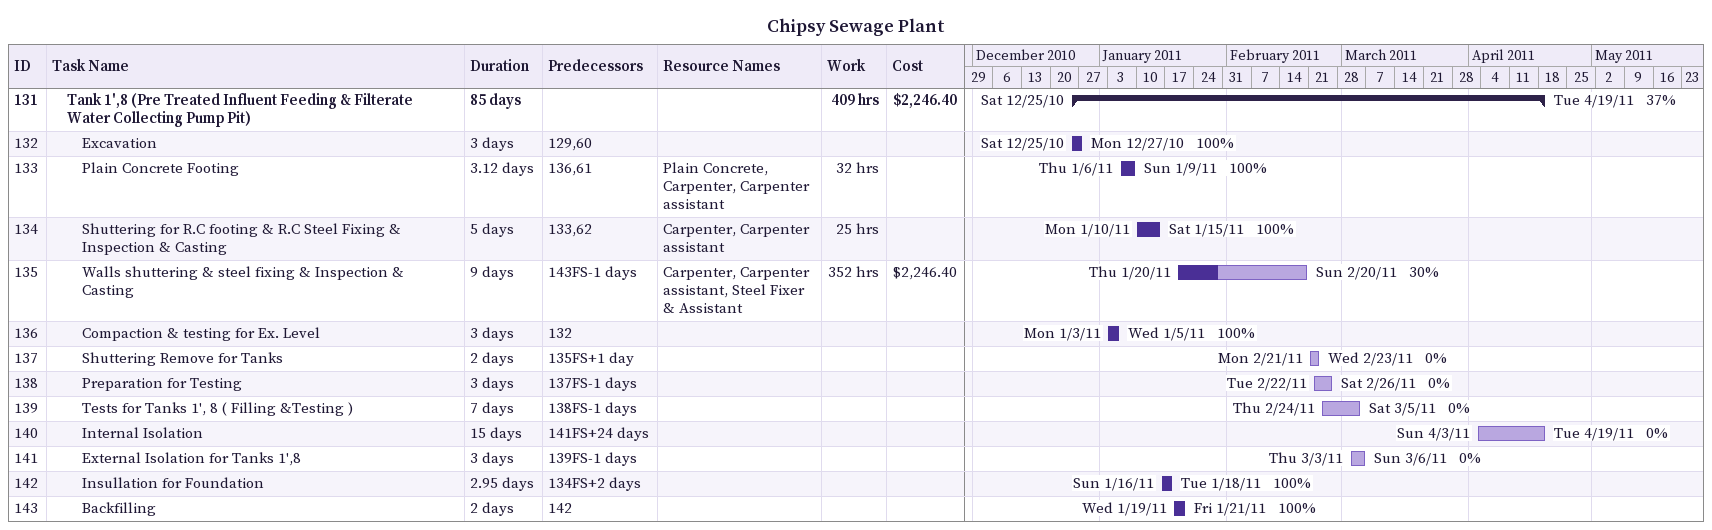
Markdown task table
Chipsy Sewage Plant

| ID | Level | Task | Duration | Start | Finish | Predecessors | Resources | % complete | Work (h) | Cost ($) |
|---|---|---|---|---|---|---|---|---|---|---|
| 131 | 2 | **Tank 1',8 (Pre Treated Influent Feeding & Filterate Water Collecting Pump Pit)** | 85d | 2010-12-25 | 2011-04-19 |  |  | 37 | 409 | 2246.40 |
| 132 | 3 | Excavation | 3d | 2010-12-25 | 2010-12-27 | 129, 60 |  | 100 |  |  |
| 133 | 3 | Plain Concrete Footing | 3.12d | 2011-01-06 | 2011-01-09 | 136, 61 | Plain Concrete, Carpenter, Carpenter assistant | 100 | 32 |  |
| 134 | 3 | Shuttering for R.C footing & R.C Steel Fixing & Inspection & Casting | 5d | 2011-01-10 | 2011-01-15 | 133, 62 | Carpenter, Carpenter assistant | 100 | 25 |  |
| 135 | 3 | Walls shuttering & steel fixing & Inspection & Casting | 9d | 2011-01-20 | 2011-02-20 | 143FS-1d | Carpenter, Carpenter assistant, Steel Fixer & Assistant | 30 | 352 | 2246.40 |
| 136 | 3 | Compaction & testing for Ex. Level | 3d | 2011-01-03 | 2011-01-05 | 132 |  | 100 |  |  |
| 137 | 3 | Shuttering Remove for Tanks | 2d | 2011-02-21 | 2011-02-23 | 135FS+1d |  | 0 |  |  |
| 138 | 3 | Preparation for Testing | 3d | 2011-02-22 | 2011-02-26 | 137FS-1d |  | 0 |  |  |
| 139 | 3 | Tests for Tanks 1', 8 ( Filling &Testing ) | 7d | 2011-02-24 | 2011-03-05 | 138FS-1d |  | 0 |  |  |
| 140 | 3 | Internal Isolation | 15d | 2011-04-03 | 2011-04-19 | 141FS+24d |  | 0 |  |  |
| 141 | 3 | External Isolation for Tanks 1',8 | 3d | 2011-03-03 | 2011-03-06 | 139FS-1d |  | 0 |  |  |
| 142 | 3 | Insullation for Foundation | 2.95d | 2011-01-16 | 2011-01-18 | 134FS+2d |  | 100 |  |  |
| 143 | 3 | Backfilling | 2d | 2011-01-19 | 2011-01-21 | 142 |  | 100 |  |  |
